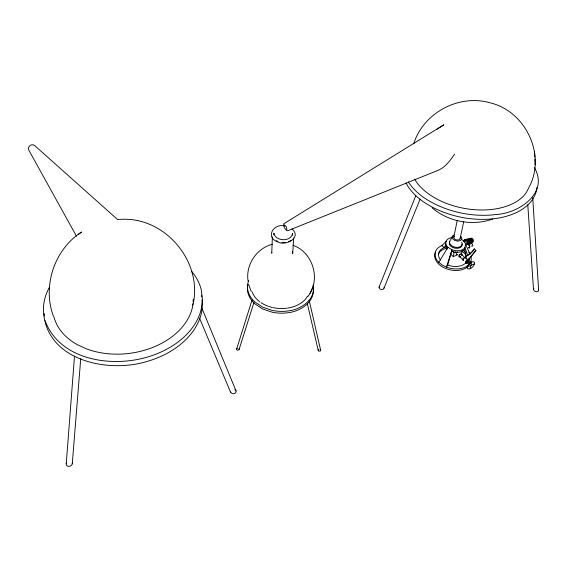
<?xml version="1.0" encoding="UTF-8"?>
<svg xmlns="http://www.w3.org/2000/svg" width="567" height="567" viewBox="0 0 567 567"><rect width="100%" height="100%" fill="white"/><g stroke="black" fill="none" stroke-linecap="round" stroke-linejoin="round"><path stroke-width="0.85" d="M74.511 356.062L66.247 463.785C65.836 465.989 68.685 466.967 70.336 466.024A3.267 2.622 -18.6 0 0 72.271 463.771L72.3 463.097M272.38 236.85L271.735 253.201L271.869 252.428M273.79 234.901L273.861 233.172C275.349 241.57 291.19 242.13 292.579 233.462L292.473 235.192M293.642 238.041L292.728 253.52L292.303 251.649M415.781 195.75L379.011 287.256L379.855 288.979L381.697 289.503A2.651 1.85 9.1 0 0 383.781 288.624L384.022 287.731M72.271 463.771L80.727 358.72M192.858 303.65L192.482 307.13A70.549 50.194 -7.2 0 1 86.574 348.911L77.218 344.616A70.549 50.194 -7.2 0 1 53.908 316.804M193.063 301.757L193.34 299.206M192.922 305.025C203.496 260.65 162.984 214.39 117.709 219.635L34.672 145.563C31.972 143.012 26.947 146.584 28.704 149.943L76.488 236.226M413.726 143.805C423.244 113.053 458.526 93.994 489.491 102.67C524.617 110.551 545.794 152.877 529.947 185.565M446.81 249.452L447.136 247.829M307.803 296.541C321.305 279.85 313.062 252.102 292.82 245.227M453.791 237.226L457.229 220.485M446.364 241.251L441.948 245.561A18.378 12.113 11.9 0 0 438.823 262.372L442.232 265.03L446.406 267.107L447.717 265.016L452.048 249.806A10.071 6.542 11.6 0 0 464.99 247.531L465.528 244.179A10.071 6.542 11.6 0 0 461.552 239.409M450.248 253.732L453.253 256.631L454.096 252.577L455.613 251.939M460.17 238.438L463.707 221.69M461.566 253.123L462.084 250.699M251.918 300.411L236.595 349.18A1.205 0.921 0 0 0 237.197 350.009L237.828 350.137A1.325 1.006 0 0 0 238.948 349.662L239.139 349.187A1.205 0.921 0 0 0 238.99 348.712M466.109 257.418L464.649 249.09L464.99 247.531L467.704 255.589M537.069 187.351C534.568 207.345 512.696 216.346 495.055 218.578A67.997 40.711 10.4 0 1 462.325 217.494C448.405 214.773 434.903 209.677 423.166 201.639A67.997 40.711 10.4 0 1 406.022 183.006M470.163 268.645L471.666 262.011M532.732 197.763L538.65 290.46L537.821 291.516L536.637 291.721A2.729 1.786 16.4 0 1 534.171 290.779L533.497 289.418L527.778 204.687M533.497 289.418L533.894 288.646M239.09 349.435L253.924 302.58M467.3 266.887L468.888 264.08A4.642 2.325 -44.8 0 1 474.402 262.33A4.642 2.325 -44.8 0 1 471.12 268.134A4.642 2.325 -44.8 0 1 467.3 266.887L474.508 263.79M383.987 288.192L420.112 199.123M310.021 293.408L311.446 290.191M311.503 290.056L312.984 286.711M379.011 287.256L379.217 286.831A2.651 1.857 9.2 0 1 379.578 286.463M452.537 236.17L449.95 240.869A6.464 4.196 11.6 0 0 456.017 247.382A6.464 4.196 11.6 0 0 461.722 242.081M236.645 348.932L236.786 348.705A1.325 1.006 0 0 1 237.268 348.358M438.823 262.372L447.887 247.269A10.071 6.542 11.6 0 1 449.518 238.168L451.729 237.545M445.946 244.753L444.081 247.623A14.834 9.781 11.9 0 0 440.516 259.998M307.704 296.116L305.634 299.029A29.271 20.873 3 0 1 288.001 308.023M463.565 260.416A1.878 0.957 -44.8 0 1 462.991 259.006A1.878 0.957 -44.8 0 1 465.216 257.468L466.372 255.986A21.156 17.967 -68.3 0 0 474.246 248.948L474.501 249.033A21.149 17.967 -68.3 0 1 473.962 249.778M465.642 257.737A1.878 0.957 -44.8 0 0 465.472 257.553L466.237 256.567M467.088 262.741A1.885 0.95 -44.8 0 1 465.585 262.039A1.885 0.95 -44.8 0 1 467.995 260.111L475.904 250.352L468.25 260.203A1.885 0.95 -44.8 0 1 468.115 261.734M454.635 154.118C450.078 160.581 445.244 167.556 437.554 170.554L287.419 230.861C285.017 229.734 283.514 226.424 283.706 223.823L443.791 124.832L436.654 129.517M286.845 229.656L286.491 227.048L284.535 224.83M78.707 234.206L81.591 232.016C54.397 249.381 42.156 286.101 53.433 316.329M288.66 241.648L290.85 240.528M453.253 256.631L457.789 254.718M492.688 219.011C472.502 226.311 448.355 221.796 432.097 207.805M272.28 244.264C256.596 248.318 245.546 264.86 248.048 280.92M446.52 246.921L444.081 247.623L441.948 245.561M285.399 242.392L281.919 242.4M284.499 225.999C273.882 222.994 264.888 237.282 277.461 241.748C285.414 246.659 302.218 237.743 292.012 228.898M466.372 255.986L466.627 256.071A21.149 17.967 -68.3 0 0 467.378 255.66M467.669 261.897L470.142 262.84L471.227 259.835L471.078 256.617M276.413 240.692L277.915 241.485M234.766 389.649C236.588 390.259 236.489 392.91 234.674 393.448A2.941 2.339 -0.7 0 1 231.811 393.413L230.514 392.059L199.506 318.073M447.887 247.269L452.048 249.806L446.406 267.107A18.378 12.113 11.9 0 0 470.142 262.84L468.781 258.814M474.246 248.948L475.904 250.352M465.472 257.553L467.69 259.672M465.216 257.468L467.995 260.111M461.382 254.299L465.16 257.907M467.534 262.11L469.703 264.179M459.525 256.39L462.665 259.395M452.891 251.422L454.096 252.577M320.44 349.796L320.653 350.278A1.205 0.914 6.5 0 1 320.079 351.086L319.455 351.2A1.325 0.999 6.5 0 1 318.314 350.697L307.399 303.976M534.27 167.4C549.43 192.957 518.784 213.405 496.026 214.51A68.231 40.647 10.4 0 1 463.175 213.426C449.213 210.704 435.654 205.615 423.861 197.585A68.231 40.647 10.4 0 1 408.311 181.887M538.352 289.546L538.65 290.46M465.528 244.179L470.036 254.285M45.091 320.695C59.429 359.577 109.544 367.466 145.251 357.671A79.784 56.785 -7.2 0 0 201.512 307.952L202.398 298.993L201.349 290.24A79.784 56.785 -7.2 0 0 191.731 271.536M201.512 307.264L236.063 390.996M251.188 291.452L248.679 284.577M313.126 284.939C316.251 299.397 300.857 309.66 288.135 310.943A33.092 23.601 3 0 1 272.302 310.418L262.606 307.137L254.796 301.899A33.092 23.601 3 0 1 248.693 280.622M309.242 300.616L320.653 350.278M230.436 391.492L230.514 392.059M201.554 295.223L201.746 296.832M202.128 300.042L202.504 303.168L201.625 312.133A79.458 56.806 -7.3 0 1 145.606 361.866C106.88 373.164 46.586 360.328 43.531 311.765A79.784 56.785 -7.2 0 1 49.258 287.533M534.539 151.517L534.801 157.045M534.887 159.15L535.163 164.919M313.338 288.185C314.827 302.183 300.354 311.34 288.029 312.736A33.035 23.608 3 0 1 272.231 312.211L262.542 308.93L254.746 303.692A33.035 23.608 3 0 1 247.97 284.556M44.29 315.968A79.458 56.806 -7.3 0 1 44.212 313.508M66.247 463.785A3.267 2.622 -18.6 0 1 66.481 463.111M287.242 308.136A29.271 20.873 3 0 1 273.28 307.675M272.521 307.505A29.271 20.873 3 0 1 268.843 306.471M268.134 306.223A29.271 20.873 3 0 1 261.004 302.665M259.651 301.708A29.271 20.873 3 0 1 252.159 291.913M320.022 349.329A1.325 0.999 6.5 0 1 320.518 349.69M318.108 350.215A1.205 0.914 6.5 0 1 318.427 349.548M252.499 300.482A1.247 0.907 1.2 0 1 252.294 300.283M467.534 266.944A18.35 12.12 11.9 0 1 444.563 267.985A18.35 12.12 11.9 0 1 435.647 252.152M470.886 261.359A18.35 12.12 11.9 0 1 470.178 263.648M473.402 250.494A21.149 17.967 -68.3 0 1 469.547 254.222M468.838 254.732A21.149 17.967 -68.3 0 1 468.115 255.214M469.164 245.589A1.566 0.872 65.6 0 1 469.448 247.042A1.566 0.872 65.6 0 1 468.732 247.559M467.931 244.646A1.566 0.872 65.6 0 1 468.179 244.66M468.703 244.972A1.566 0.872 65.6 0 1 468.952 245.249M460.149 237.878A3.246 2.091 11.5 0 1 456.215 239.806A3.246 2.091 11.5 0 1 454.401 236.276M467.825 262.11A1.885 0.95 -44.8 0 1 467.47 262.457M466.039 262.67A14.834 9.781 11.9 0 1 447.717 265.016M463.225 250.444A14.834 9.781 11.9 0 1 466.102 253.336M468.838 252.166A18.378 12.113 11.9 0 1 469.703 253.399M463.487 260.062A1.41 0.716 -44.8 0 1 463.296 259.998M463.133 259.417A1.41 0.716 -44.8 0 1 464.727 257.85M466.258 262.712A1.41 0.716 -44.8 0 1 466.046 261.692A1.41 0.716 -44.8 0 1 467.414 260.515A1.41 0.716 -44.8 0 1 468.094 261.132M464.146 241.152A2.077 1.148 65.8 0 1 466.173 242.52A2.077 1.148 65.8 0 1 465.812 244.916M464.536 240.429A3.267 1.814 65.8 0 1 467.385 240.245A3.267 1.814 65.8 0 1 468.462 244.852M464.649 249.09A10.057 6.542 11.7 0 1 451.722 251.372M447.576 248.828A10.057 6.542 11.7 0 1 445.513 243.704M467.265 244.519A2.084 1.162 65.6 0 1 468.902 244.703A2.084 1.162 65.6 0 1 469.802 247.212A2.084 1.162 65.6 0 1 468.477 247.892M467.64 239.643A2.665 1.488 65.7 0 1 469.462 239.026A2.665 1.488 65.7 0 1 471.071 242.038A2.665 1.488 65.7 0 1 469.809 243.69M466.272 239.536A2.97 1.651 65.8 0 1 469.49 241.138A2.97 1.651 65.8 0 1 468.491 244.54M468.129 239.614A2.112 1.177 65.7 0 1 470.419 240.755A2.112 1.177 65.7 0 1 469.71 243.179M472.552 239.721A1.063 0.595 65.7 0 1 472.736 240.238M464.458 241.103A2.516 1.396 65.8 0 1 466.655 240.961A2.516 1.396 65.8 0 1 467.484 244.505M469.781 238.927A1.963 1.099 65.7 0 1 471.808 240.451A1.963 1.099 65.7 0 1 471.042 242.47M457.108 254.498A2.098 1.084 -44.9 0 1 456.584 252.691L456.91 252.265A2.098 1.084 -44.9 0 1 457.3 251.883M461.715 255.504A2.105 1.077 -44.9 0 0 461.715 253.718A2.105 1.077 -44.9 0 0 459.525 254.76L459.192 255.185A2.105 1.077 -44.9 0 0 458.951 256.823A2.105 1.077 -44.9 0 0 460.567 256.631M466.903 239.806A2.261 1.262 65.8 0 1 469.129 241.294A2.261 1.262 65.8 0 1 468.725 243.902M460.241 256.362A1.403 0.716 -44.9 0 1 459.362 255.809A1.403 0.716 -44.9 0 1 460.673 254.335A1.403 0.716 -44.9 0 1 461.552 254.888M470.681 244.15A1.559 0.872 65.6 0 1 471.779 243.47A1.559 0.872 65.6 0 1 472.715 245.575A1.559 0.872 65.6 0 1 471.446 245.887M461.999 244.122A6.457 4.196 11.6 0 1 454.989 248.183A6.457 4.196 11.6 0 1 449.766 241.79M469.348 238.849A2.367 1.325 65.7 0 1 471.212 239.047A2.367 1.325 65.7 0 1 472.233 241.889A2.367 1.325 65.7 0 1 470.716 242.683M438.518 254.243A14.813 9.781 11.9 0 1 447.03 248.211M462.183 251.457A14.813 9.781 11.9 0 1 465.769 254.859M470.879 238.509A2.07 1.162 65.7 0 1 472.509 238.679A2.07 1.162 65.7 0 1 473.402 241.166A2.07 1.162 65.7 0 1 472.077 241.854M463.926 241.336A3.267 1.814 65.8 0 1 466.301 239.969A3.267 1.814 65.8 0 1 468.115 244.526M460.702 236.297A4.834 3.119 11.5 0 1 459.979 240.649A4.834 3.119 11.5 0 1 453.253 239.38A4.834 3.119 11.5 0 1 454.004 235.029M529.472 185.948A60.343 35.934 10.4 0 1 528.954 187.507L526.19 192.752A60.343 35.934 10.4 0 1 470.39 209.301A60.343 35.934 10.4 0 1 414.867 179.526M467.307 263.123A1.417 0.716 -44.8 0 0 468.597 261.196A1.417 0.716 -44.8 0 0 466.698 262.011A1.417 0.716 -44.8 0 0 467.307 263.123"/></g></svg>
